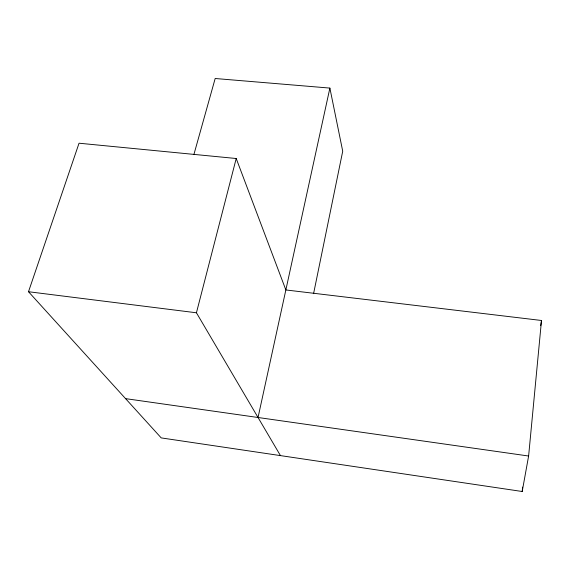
<?xml version="1.0" encoding="UTF-8"?>
<svg xmlns="http://www.w3.org/2000/svg" width="570" height="570" viewBox="0 0 570 570"><rect width="100%" height="100%" fill="white"/><g stroke="black" fill="none" stroke-linecap="round" stroke-linejoin="round"><path stroke-width="0.85" d="M522.198 491.497L528.618 456.021L541.5 320.483L285.855 289.952L236.215 158.51L79.038 143.213L28.5 291.726L161.217 437.903L522.198 491.497L522.619 487.094M540.688 325.684L541.5 320.483M313.571 293.692L342.72 151.2L329.88 88.086L215.175 78.503L193.9 154.513M258.039 417.497L329.88 88.086M280.454 455.601L196.436 312.78L236.215 158.51M28.5 291.726L196.436 312.78M125.571 398.637L528.618 456.021"/></g></svg>
